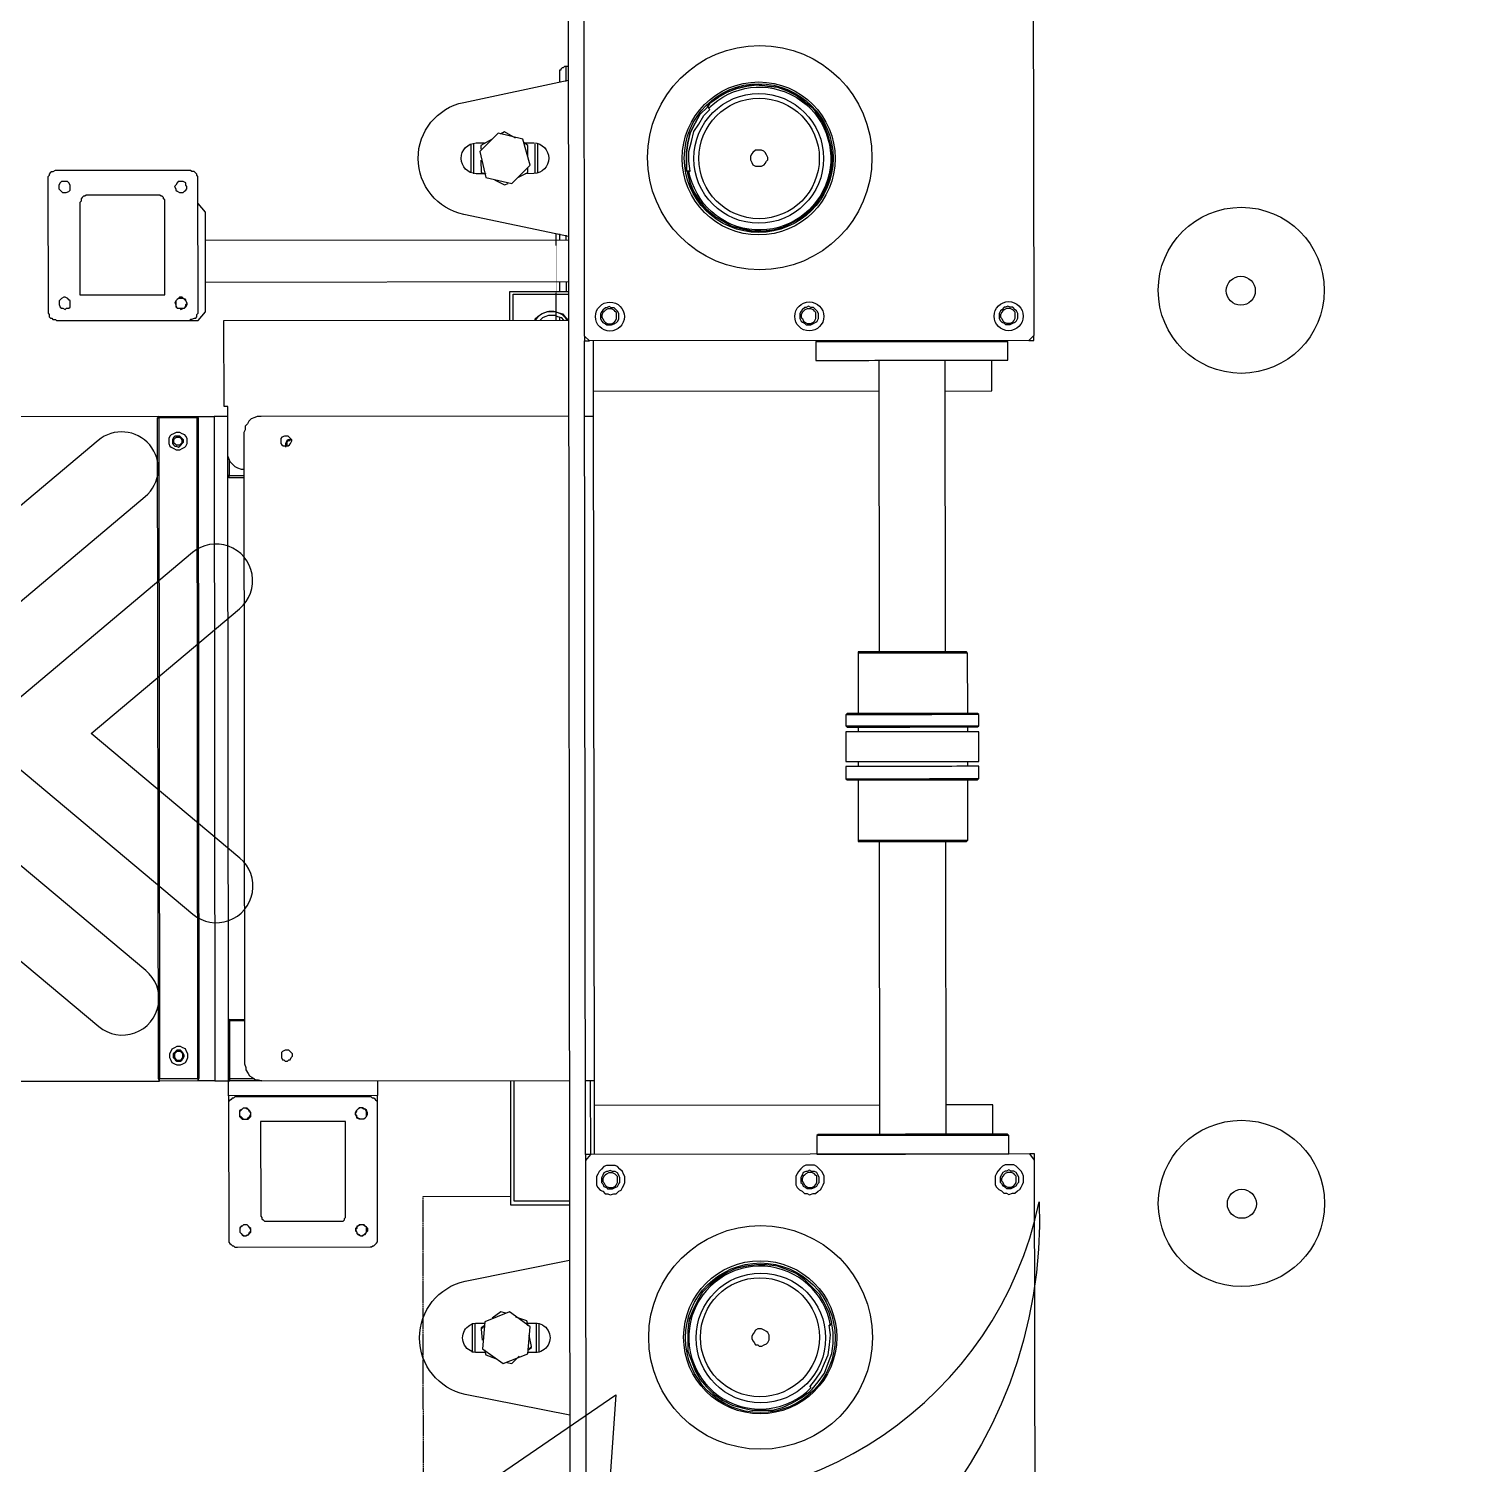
# Model space of a CAD drawing. Header units: feet. Extents: x -99009 to 3252343, y -11094690 to 9035152.
# Drawn here: x 2484468 to 2485333, y -1980635 to -1979770 of the extents above; entities that cross this region are included whole.
import ezdxf

# ---------------------------------------------------------------- set-up
doc = ezdxf.new("R2010")
doc.units = ezdxf.units.FT
doc.linetypes.add('PDF_IMPORT', pattern=[1, 0.8, -0.2])
doc.layers.add('1', color=1, linetype='Continuous')

# ---------------------------------------------------------------- blocks, each defined once
blk = doc.blocks.new('lEVELLING mACHINE')
at = {"color": 200, "linetype": 'PDF_IMPORT', "lineweight": 25, "ltscale": 1.219444, "transparency": 33554684}
blk.add_lwpolyline([(16941.21, 8164.64), (16941.21, 7013.96)], dxfattribs=at)
at = {"color": 200, "lineweight": 25, "transparency": 33554684}
for points in [[(16572.96, 7205.87), (16572.96, 6992.48), (16575.92, 6988.77), (16840.44, 6988.77), (16843.4, 6988.77), (16843.4, 6499.01), (16840.44, 6499.01), (16843.4, 6496.05), (16843.4, 6281.91), (16840.44, 6278.95), (16575.92, 6278.95), (16572.96, 6281.91), (16572.96, 6496.05), (16575.92, 6499.01), (16840.44, 6499.01)], [(16840.44, 6944.32), (16840.44, 6988.77), (16843.4, 6992.48), (16843.4, 7205.87), (16843.4, 7208.83), (16840.44, 7208.83)], [(16843.4, 6289.32), (16853.04, 6289.32), (16853.04, 7199.2), (16843.4, 7199.2)], [(16890.82, 7113.99), (16887.86, 7114.73), (16883.41, 7110.29)], [(16871.56, 7090.28), (16871.56, 7108.06)], [(16873.04, 7108.06), (16873.04, 7090.28)], [(16876.01, 7104.36), (16877.49, 7097.69)], [(16910.09, 7090.28), (16910.09, 7108.06)], [(16911.57, 7108.06), (16911.57, 7090.28)], [(16906.38, 7093.99), (16905.64, 7100.65)], [(16695.22, 7091.02), (16695.22, 7091.02)], [(16696.7, 7091.76), (16696.7, 7091.76)], [(16780.42, 7091.02), (16780.42, 7091.02)], [(16891.56, 7084.35), (16894.53, 7083.61), (16899.72, 7087.32)], [(16888.6, 6944.32), (16888.6, 7019.15), (16853.04, 7019.15)], [(16853.04, 7016.93), (16886.38, 7016.93), (16886.38, 6944.32)], [(16941.21, 7013.96), (16888.6, 7013.96)], [(16572.96, 6992.48), (16572.96, 6988.77), (16575.92, 6988.77)], [(16843.4, 6988.77), (16843.4, 6992.48)], [(16589.26, 6988.77), (16588.52, 6988.77), (16588.52, 6977.66), (16589.26, 6976.92), (16590, 6976.92), (16590.74, 6976.92), (16592.22, 6976.92), (16593.71, 6976.92), (16595.19, 6976.92), (16597.41, 6976.92), (16600.38, 6976.92), (16602.6, 6976.92), (16606.3, 6976.92), (16609.27, 6976.92), (16612.97, 6976.92), (16616.68, 6976.92), (16620.38, 6976.92), (16624.09, 6976.92), (16628.53, 6976.92), (16632.98, 6976.92), (16637.42, 6976.92), (16641.87, 6976.92), (16646.31, 6976.92), (16650.76, 6976.92), (16655.2, 6976.92), (16659.65, 6976.92), (16664.1, 6976.92), (16667.8, 6976.92), (16672.25, 6976.92), (16675.95, 6976.92), (16679.66, 6976.92), (16683.36, 6976.92), (16686.32, 6976.92), (16689.29, 6976.92), (16692.25, 6976.92), (16695.22, 6976.92), (16696.7, 6976.92), (16698.92, 6976.92), (16700.4, 6976.92), (16701.88, 6976.92), (16702.62, 6976.92), (16703.37, 6976.92), (16704.11, 6977.66), (16704.11, 6988.77), (16703.37, 6988.77)], [(16704.11, 6988.77), (16703.37, 6988.77), (16701.88, 6988.77), (16701.14, 6988.77), (16699.66, 6988.77), (16697.44, 6988.77), (16695.22, 6988.77), (16692.99, 6988.77), (16690.03, 6988.77), (16687.07, 6988.77), (16683.36, 6988.77), (16680.4, 6988.77), (16675.95, 6988.77), (16672.25, 6988.77), (16668.54, 6988.77), (16664.1, 6988.77), (16659.65, 6988.77), (16655.2, 6988.77), (16650.76, 6988.77), (16646.31, 6988.77), (16641.87, 6988.77), (16637.42, 6988.77), (16632.98, 6988.77), (16628.53, 6988.77), (16624.09, 6988.77), (16620.38, 6988.77), (16615.93, 6988.77), (16612.23, 6988.77), (16609.27, 6988.77), (16605.56, 6988.77), (16602.6, 6988.77), (16599.63, 6988.77), (16597.41, 6988.77), (16595.19, 6988.77), (16592.97, 6988.77), (16591.48, 6988.77), (16590, 6988.77), (16589.26, 6988.77), (16588.52, 6988.77)], [(16838.22, 6959.13), (16838.22, 6988.77)], [(16588.52, 6977.66), (16589.26, 6977.66), (16590, 6977.66), (16591.48, 6977.66), (16592.97, 6977.66), (16595.19, 6977.66), (16597.41, 6977.66), (16599.63, 6977.66), (16602.6, 6977.66), (16605.56, 6977.66), (16609.27, 6977.66), (16612.23, 6977.66), (16615.93, 6977.66), (16620.38, 6977.66), (16624.09, 6977.66), (16628.53, 6977.66), (16632.98, 6977.66), (16637.42, 6977.66), (16641.87, 6977.66), (16646.31, 6977.66), (16650.76, 6977.66), (16655.2, 6977.66), (16659.65, 6977.66), (16664.1, 6977.66), (16668.54, 6977.66), (16672.25, 6977.66), (16675.95, 6977.66), (16680.4, 6977.66), (16683.36, 6977.66), (16687.07, 6977.66), (16690.03, 6977.66), (16692.99, 6977.66), (16695.22, 6977.66), (16697.44, 6977.66), (16699.66, 6977.66), (16701.14, 6977.66), (16701.88, 6977.66), (16703.37, 6977.66), (16704.11, 6977.66)], [(16598.15, 6976.92), (16598.15, 6959.13), (16626.31, 6959.13)], [(16626.31, 6976.92), (16626.31, 6800.57)], [(16666.32, 6800.57), (16666.32, 6976.92)], [(16666.32, 6529.39), (16838.22, 6529.39), (16838.22, 6959.13), (16666.32, 6959.13)], [(16968.62, 6959.13), (16968.62, 6953.21), (17058.28, 6953.21), (17058.28, 6959.13)], [(16968.62, 6944.32), (16968.62, 6945.06), (16968.62, 6945.8), (16968.62, 6946.54), (16968.62, 6948.02), (16968.62, 6949.5), (16968.62, 6951.73), (16968.62, 6953.21)], [(17058.28, 6953.21), (17058.28, 6951.73), (17058.28, 6949.5), (17058.28, 6948.02), (17058.28, 6946.54), (17058.28, 6945.8), (17058.28, 6945.06), (17058.28, 6944.32), (17057.54, 6944.32), (17057.54, 6942.83), (17042.72, 6942.83)], [(16843.4, 6944.32), (16838.22, 6944.32)], [(16853.04, 6544.21), (17038.27, 6544.21), (17040.49, 6544.21), (17041.98, 6544.95), (17044.2, 6545.69), (17045.68, 6547.17), (17046.42, 6548.65), (17047.9, 6550.14), (17047.9, 6552.36), (17048.64, 6553.84), (17048.64, 6933.94), (17047.9, 6936.17), (17047.9, 6937.65), (17046.42, 6939.87), (17045.68, 6941.35), (17044.2, 6942.09), (17041.98, 6943.57), (17040.49, 6943.57), (17038.27, 6944.32), (16853.04, 6944.32)], [(17038.27, 6944.32), (17057.54, 6944.32), (17058.28, 6942.83), (17058.28, 6908.01), (17058.28, 6579.77), (17057.54, 6581.25), (17057.54, 6579.77), (17048.64, 6579.77)], [(17066.43, 6944.32), (17064.94, 6944.32), (17063.46, 6944.32), (17061.98, 6944.32), (17060.5, 6944.32), (17059.76, 6944.32), (17059.02, 6944.32), (17058.28, 6944.32), (17058.28, 6942.83), (17057.54, 6942.83), (17057.54, 6908.01), (17048.64, 6908.01)], [(17058.28, 6544.21), (17059.02, 6544.21), (17059.76, 6544.21), (17060.5, 6544.21), (17061.98, 6544.21), (17063.46, 6544.21), (17064.94, 6544.21), (17066.43, 6544.21), (17066.43, 6944.32), (17076.8, 6944.32), (17076.06, 6942.83)], [(17100.51, 6544.95), (17099.77, 6544.21), (17248.7, 6544.21)], [(17248.7, 6944.32), (17099.77, 6944.32), (17100.51, 6942.83), (17100.51, 6544.95), (17099.77, 6544.95), (17099.77, 6544.21), (17076.8, 6544.21), (17076.8, 6544.95), (17099.77, 6544.95), (17099.77, 6942.83), (17076.8, 6942.83), (17076.8, 6944.32), (17099.77, 6944.32), (17099.77, 6942.83), (17100.51, 6942.83)], [(17057.54, 6907.27), (17058.28, 6908.01), (17057.54, 6908.01), (17057.54, 6907.27), (17048.64, 6907.27)], [(16678.91, 6763.53), (16678.91, 6799.83), (16678.91, 6800.57), (16678.17, 6800.57), (16677.43, 6800.57), (16675.95, 6800.57), (16674.47, 6800.57), (16672.25, 6800.57), (16670.76, 6800.57), (16667.8, 6800.57), (16665.58, 6800.57), (16662.61, 6800.57), (16659.65, 6800.57), (16655.95, 6800.57), (16652.98, 6800.57), (16650.02, 6800.57), (16646.31, 6800.57), (16642.61, 6800.57), (16639.65, 6800.57), (16635.94, 6800.57), (16632.98, 6800.57), (16630.01, 6800.57), (16627.05, 6800.57), (16624.83, 6800.57), (16621.86, 6800.57), (16619.64, 6800.57), (16618.16, 6800.57), (16616.68, 6800.57), (16615.19, 6800.57), (16614.45, 6800.57), (16613.71, 6800.57), (16612.97, 6799.83), (16612.97, 6763.53)], [(16678.91, 6799.83), (16678.17, 6799.83), (16677.43, 6799.83), (16676.69, 6799.83), (16675.21, 6799.83), (16672.99, 6799.83), (16670.76, 6799.83), (16668.54, 6799.83), (16665.58, 6799.83), (16662.61, 6799.83), (16659.65, 6799.83), (16656.69, 6799.83), (16652.98, 6799.83), (16650.02, 6799.83), (16646.31, 6799.83), (16642.61, 6799.83), (16639.65, 6799.83), (16635.94, 6799.83), (16632.98, 6799.83), (16630.01, 6799.83), (16627.05, 6799.83), (16624.09, 6799.83), (16621.86, 6799.83), (16619.64, 6799.83), (16617.42, 6799.83), (16615.93, 6799.83), (16615.19, 6799.83), (16613.71, 6799.83), (16612.97, 6799.83)], [(16686.32, 6762.79), (16685.58, 6762.79), (16684.84, 6762.79), (16684.1, 6762.79), (16682.62, 6762.79), (16681.14, 6762.79), (16678.91, 6762.79), (16676.69, 6762.79), (16674.47, 6762.79), (16671.51, 6762.79), (16668.54, 6762.79), (16664.84, 6762.79), (16661.87, 6762.79), (16658.17, 6762.79), (16654.46, 6762.79), (16650.76, 6762.79), (16647.05, 6762.79), (16643.35, 6762.79), (16639.65, 6762.79), (16635.94, 6762.79), (16632.24, 6762.79), (16629.27, 6762.79), (16625.57, 6762.79), (16622.6, 6762.79), (16619.64, 6762.79), (16616.68, 6762.79), (16614.45, 6762.79), (16612.23, 6762.79), (16610.75, 6762.79), (16609.27, 6762.79), (16607.78, 6762.79), (16607.04, 6762.79), (16606.3, 6762.79)], [(16612.97, 6755.38), (16612.97, 6752.41)], [(16678.91, 6752.41), (16678.91, 6755.38)], [(16686.32, 6730.92), (16685.58, 6730.92), (16684.84, 6730.92), (16683.36, 6730.92), (16681.88, 6730.92), (16680.4, 6730.92), (16678.17, 6730.92), (16675.21, 6730.92), (16672.99, 6730.92), (16670.02, 6730.92), (16667.06, 6730.92), (16663.36, 6730.92), (16660.39, 6730.92), (16656.69, 6730.92), (16652.98, 6730.92), (16649.28, 6730.92), (16645.57, 6730.92), (16641.87, 6730.92), (16638.16, 6730.92), (16634.46, 6730.92), (16630.75, 6730.92), (16627.05, 6730.92), (16624.09, 6730.92), (16621.12, 6730.92), (16618.16, 6730.92), (16615.93, 6730.92), (16613.71, 6730.92), (16611.49, 6730.92), (16610.01, 6730.92), (16608.53, 6730.92), (16607.04, 6730.92), (16606.3, 6730.92)], [(16612.97, 6734.63), (16612.97, 6731.67)], [(16678.91, 6731.67), (16678.91, 6734.63)], [(16606.3, 6724.26), (16607.04, 6724.26), (16608.53, 6724.26), (16610.01, 6724.26), (16611.49, 6724.26), (16613.71, 6724.26), (16615.93, 6724.26), (16618.16, 6724.26), (16621.12, 6724.26), (16624.09, 6724.26), (16627.05, 6724.26), (16630.75, 6724.26), (16634.46, 6724.26), (16638.16, 6724.26), (16641.87, 6724.26), (16645.57, 6724.26), (16649.28, 6724.26), (16652.98, 6724.26), (16656.69, 6724.26), (16660.39, 6724.26), (16663.36, 6724.26), (16667.06, 6724.26), (16670.02, 6724.26), (16672.99, 6724.26), (16675.21, 6724.26), (16678.17, 6724.26), (16680.4, 6724.26), (16681.88, 6724.26), (16683.36, 6724.26), (16684.84, 6724.26), (16685.58, 6724.26), (16686.32, 6724.26)], [(16612.97, 6723.52), (16612.97, 6687.21), (16613.71, 6686.47), (16614.45, 6686.47), (16615.19, 6686.47), (16616.68, 6686.47), (16618.16, 6686.47), (16619.64, 6686.47), (16621.86, 6686.47), (16624.83, 6686.47), (16627.05, 6686.47), (16630.01, 6686.47), (16632.98, 6686.47), (16635.94, 6686.47), (16639.65, 6686.47), (16642.61, 6686.47), (16646.31, 6686.47), (16650.02, 6686.47), (16652.98, 6686.47), (16655.95, 6686.47), (16659.65, 6686.47), (16662.61, 6686.47), (16665.58, 6686.47), (16667.8, 6686.47), (16670.76, 6686.47), (16672.25, 6686.47), (16674.47, 6686.47), (16675.95, 6686.47), (16677.43, 6686.47), (16678.17, 6686.47), (16678.91, 6686.47), (16678.91, 6687.21), (16678.91, 6723.52)], [(16612.97, 6687.21), (16613.71, 6687.21), (16615.19, 6687.21), (16615.93, 6687.21), (16617.42, 6687.21), (16619.64, 6687.21), (16621.86, 6687.21), (16624.09, 6687.21), (16627.05, 6687.21), (16630.01, 6687.21), (16632.98, 6687.21), (16635.94, 6687.21), (16639.65, 6687.21), (16642.61, 6687.21), (16646.31, 6687.21), (16650.02, 6687.21), (16652.98, 6687.21), (16656.69, 6687.21), (16659.65, 6687.21), (16662.61, 6687.21), (16665.58, 6687.21), (16668.54, 6687.21), (16670.76, 6687.21), (16672.99, 6687.21), (16675.21, 6687.21), (16676.69, 6687.21), (16677.43, 6687.21), (16678.17, 6687.21), (16678.91, 6687.21)], [(16626.31, 6686.47), (16626.31, 6510.87)], [(16666.32, 6510.87), (16666.32, 6686.47)], [(17048.64, 6576.07), (17050.13, 6576.07), (17052.35, 6575.33), (17053.83, 6574.59), (17055.31, 6573.1), (17056.79, 6571.62), (17057.54, 6570.14), (17058.28, 6567.92), (17058.28, 6566.44), (17058.28, 6538.28), (17060.5, 6538.28), (17060.5, 6486.41), (16853.04, 6486.41)], [(17048.64, 6581.25), (17057.54, 6581.25)], [(17057.54, 6570.14), (17057.54, 6579.77), (17058.28, 6579.77), (17058.28, 6566.44)], [(17019.75, 6558.29), (17020.49, 6558.29), (17021.23, 6559.03), (17021.97, 6559.03), (17022.71, 6559.77), (17022.71, 6561.25), (17022.71, 6561.99)], [(17020.49, 6557.54), (17021.23, 6558.29), (17021.97, 6558.29), (17022.71, 6559.03), (17023.45, 6560.51), (17023.45, 6561.25), (17023.45, 6562.73)], [(16843.4, 6544.21), (16838.22, 6544.21)], [(17076.06, 6544.95), (17076.8, 6544.21), (17066.43, 6544.21)], [(16626.31, 6529.39), (16598.15, 6529.39), (16598.15, 6510.87)], [(16838.22, 6499.01), (16838.22, 6529.39)], [(16703.37, 6499.01), (16704.11, 6499.75), (16704.11, 6510.87), (16703.37, 6510.87), (16702.62, 6510.87), (16701.88, 6510.87), (16700.4, 6510.87), (16698.92, 6510.87), (16696.7, 6510.87), (16695.22, 6510.87), (16692.25, 6510.87), (16689.29, 6510.87), (16686.32, 6510.87), (16683.36, 6510.87), (16679.66, 6510.87), (16675.95, 6510.87), (16672.25, 6510.87), (16667.8, 6510.87), (16664.1, 6510.87), (16659.65, 6510.87), (16655.2, 6510.87), (16650.76, 6510.87), (16646.31, 6510.87), (16641.87, 6510.87), (16637.42, 6510.87), (16632.98, 6510.87), (16628.53, 6510.87), (16624.09, 6510.87), (16620.38, 6510.87), (16616.68, 6510.87), (16612.97, 6510.87), (16609.27, 6510.87), (16606.3, 6510.87), (16602.6, 6510.87), (16600.38, 6510.87), (16597.41, 6510.87), (16595.19, 6510.87), (16593.71, 6510.87), (16592.22, 6510.87), (16590.74, 6510.87), (16590, 6510.87), (16589.26, 6510.87), (16588.52, 6510.87), (16588.52, 6499.75), (16589.26, 6499.01)], [(16704.11, 6510.87), (16703.37, 6510.87), (16701.88, 6510.87), (16701.14, 6510.87), (16699.66, 6510.87), (16697.44, 6510.87), (16695.22, 6510.87), (16692.99, 6510.87), (16690.03, 6510.87), (16687.07, 6510.87), (16683.36, 6510.87), (16680.4, 6510.87), (16675.95, 6510.87), (16672.25, 6510.87), (16668.54, 6510.87), (16664.1, 6510.87), (16659.65, 6510.87), (16655.2, 6510.87), (16650.76, 6510.87), (16646.31, 6510.87), (16641.87, 6510.87), (16637.42, 6510.87), (16632.98, 6510.87), (16628.53, 6510.87), (16624.09, 6510.87), (16620.38, 6510.87), (16615.93, 6510.87), (16612.23, 6510.87), (16609.27, 6510.87), (16605.56, 6510.87), (16602.6, 6510.87), (16599.63, 6510.87), (16597.41, 6510.87), (16595.19, 6510.87), (16592.97, 6510.87), (16591.48, 6510.87), (16590, 6510.87), (16589.26, 6510.87), (16588.52, 6510.87)], [(16575.92, 6499.01), (16572.96, 6499.01), (16572.96, 6496.05)], [(16588.52, 6499.75), (16589.26, 6499.75), (16590, 6499.75), (16591.48, 6499.75), (16592.97, 6499.75), (16595.19, 6499.75), (16597.41, 6499.75), (16599.63, 6499.75), (16602.6, 6499.75), (16605.56, 6499.75), (16609.27, 6499.75), (16612.23, 6499.75), (16615.93, 6499.75), (16620.38, 6499.75), (16624.09, 6499.75), (16628.53, 6499.75), (16632.98, 6499.75), (16637.42, 6499.75), (16641.87, 6499.75), (16646.31, 6499.75), (16650.76, 6499.75), (16655.2, 6499.75), (16659.65, 6499.75), (16664.1, 6499.75), (16668.54, 6499.75), (16672.25, 6499.75), (16675.95, 6499.75), (16680.4, 6499.75), (16683.36, 6499.75), (16687.07, 6499.75), (16690.03, 6499.75), (16692.99, 6499.75), (16695.22, 6499.75), (16697.44, 6499.75), (16699.66, 6499.75), (16701.14, 6499.75), (16701.88, 6499.75), (16703.37, 6499.75), (16704.11, 6499.75)], [(16843.4, 6496.05), (16843.4, 6499.01)], [(16853.04, 6469.37), (16888.6, 6469.37), (16888.6, 6486.41)], [(16886.38, 6486.41), (16886.38, 6470.85), (16853.04, 6470.85)], [(16870.08, 6486.41), (16868.6, 6484.93), (16867.11, 6484.19), (16864.89, 6483.45), (16863.41, 6483.45), (16861.19, 6483.45), (16859.7, 6484.19), (16857.48, 6484.93), (16856, 6486.41)], [(16858.22, 6486.41), (16858.22, 6484.93)], [(17081.25, 6486.41), (17080.5, 6485.67), (17079.76, 6485.67), (17078.28, 6484.93), (17077.54, 6484.93), (17076.8, 6484.19), (17076.8, 6482.71), (17076.06, 6481.97), (17076.06, 6481.23), (17076.06, 6401.21), (17076.06, 6399.72), (17076.8, 6398.98), (17076.8, 6398.24), (17077.54, 6397.5), (17078.28, 6396.76), (17079.76, 6396.76), (17080.5, 6396.02), (17081.25, 6396.02), (17161.27, 6396.02), (17162.01, 6396.02), (17163.49, 6396.76), (17164.23, 6396.76), (17164.97, 6397.5), (17165.71, 6398.24), (17165.71, 6398.98), (17166.45, 6399.72), (17166.45, 6401.21), (17166.45, 6481.23), (17166.45, 6481.97), (17165.71, 6482.71), (17165.71, 6484.19), (17164.97, 6484.93), (17164.23, 6484.93), (17163.49, 6485.67), (17162.01, 6485.67), (17161.27, 6486.41), (17081.25, 6486.41), (17076.06, 6486.41), (17071.61, 6481.23), (17071.61, 6421.21), (17076.06, 6416.02)], [(16853.04, 6463.45), (17071.61, 6463.45)], [(16854.52, 6463.45), (16854.52, 6469.37)], [(16858.22, 6469.37), (16858.22, 6463.45)], [(16853.04, 6438.25), (17071.61, 6438.25)], [(16854.52, 6435.29), (16854.52, 6438.25)], [(16858.22, 6438.25), (16858.22, 6434.55)], [(16762.64, 6424.92), (16762.64, 6424.92)], [(16897.49, 6401.95), (16891.56, 6404.91), (16889.34, 6404.17)], [(16779.68, 6396.76), (16779.68, 6396.76)], [(16781.91, 6396.76), (16781.91, 6396.76)], [(16871.56, 6380.46), (16871.56, 6397.5)], [(16873.04, 6398.24), (16873.04, 6380.46)], [(16883.41, 6400.47), (16877.49, 6397.5), (16877.49, 6394.54)], [(16905.64, 6390.09), (16905.64, 6397.5), (16902.68, 6398.24)], [(16910.09, 6380.46), (16910.09, 6398.24)], [(16911.57, 6397.5), (16911.57, 6380.46)], [(16877.49, 6387.87), (16877.49, 6381.2), (16879.71, 6379.72)], [(16884.9, 6376.76), (16891.56, 6373.05), (16893.79, 6374.53)], [(16898.97, 6377.5), (16905.64, 6381.2), (16905.64, 6383.42)], [(16853.04, 6333.78), (16854.52, 6333.78), (16855.26, 6333.78), (16856, 6334.52), (16856.74, 6334.52), (16857.48, 6335.26), (16857.48, 6336), (16858.22, 6336), (16858.22, 6336.74), (16858.22, 6337.49), (16858.22, 6343.41)], [(16854.52, 6333.78), (16854.52, 6342.67)]]:
    blk.add_lwpolyline(points, dxfattribs=at)
for points in [[(16853.04, 7145.85), (16916.02, 7133.26, -0.805272), (16916.02, 7065.09), (16853.04, 7052.49)], [(16695.96, 7091.02), (16695.22, 7091.02), (16696.7, 7091.76), (16695.96, 7091.76, 4.10214), (16707.81, 7129.55), (16707.81, 7128.81), (16708.55, 7128.81), (16704.85, 7124.36), (16701.88, 7119.92), (16699.66, 7114.73), (16697.44, 7109.55), (16696.7, 7103.62), (16695.96, 7097.69), (16696.7, 7091.76)], [(16897.49, 7111.77), (16903.42, 7109.55), (16904.16, 7106.58), (16904.16, 7108.06), (16908.61, 7108.06, -1.003478), (16908.61, 7090.28), (16904.16, 7090.28)], [(16885.64, 7086.58), (16878.97, 7088.8), (16878.23, 7091.76), (16878.97, 7090.28), (16873.78, 7090.28, -1.003478), (16873.78, 7108.06), (16878.23, 7108.06)], [(16853.04, 6436.03), (16916.02, 6422.69, -0.814666), (16916.02, 6355.27), (16853.04, 6341.93)], [(16779.68, 6396.76), (16780.42, 6390.83), (16780.42, 6384.91), (16778.94, 6378.98), (16777.46, 6373.05), (16774.5, 6368.6), (16771.53, 6363.42), (16767.83, 6359.71), (16768.57, 6358.97, -4.10214), (16780.42, 6396.76)], [(16878.97, 6379.72), (16873.78, 6379.72, -0.967222), (16873.78, 6398.24), (16878.97, 6398.24)], [(16903.42, 6398.24), (16908.61, 6398.24, -0.967222), (16908.61, 6379.72), (16903.42, 6379.72)]]:
    blk.add_lwpolyline(points, format="xyb", dxfattribs=at)
for points in [[(16695.22, 7091.02), (16695.22, 7090.28), (16696.7, 7084.35), (16699.66, 7078.43), (16702.62, 7073.24), (16707.07, 7068.79), (16711.52, 7064.35), (16716.7, 7060.64), (16721.89, 7058.42), (16727.82, 7056.2), (16734.49, 7055.46), (16740.41, 7055.46), (16746.34, 7056.2), (16753.01, 7057.68), (16758.2, 7059.9), (16763.38, 7063.61), (16768.57, 7067.31), (16773.01, 7071.76), (16775.98, 7076.94), (16778.94, 7082.87), (16781.16, 7088.06), (16781.91, 7094.73), (16781.91, 7100.65), (16781.91, 7107.32), (16779.68, 7113.25), (16777.46, 7118.44), (16774.5, 7124.36), (16770.79, 7128.81), (16766.35, 7133.26), (16761.16, 7136.96), (16755.23, 7139.92), (16749.3, 7141.41), (16743.38, 7142.89), (16737.45, 7142.89), (16730.78, 7142.89), (16724.85, 7141.41), (16718.93, 7138.44), (16713.74, 7135.48), (16708.55, 7131.77), (16707.07, 7130.29), (16703.37, 7125.85), (16699.66, 7120.66), (16697.44, 7114.73), (16695.22, 7108.8), (16694.47, 7102.88), (16694.47, 7096.21)], [(16695.22, 7091.02), (16695.22, 7090.28), (16696.7, 7084.35), (16699.66, 7078.43), (16702.62, 7073.24), (16707.07, 7068.79), (16711.52, 7064.35), (16716.7, 7060.64), (16721.89, 7058.42), (16727.82, 7056.2), (16734.49, 7055.46), (16740.41, 7055.46), (16747.08, 7056.2), (16753.01, 7057.68), (16758.2, 7059.9), (16764.12, 7063.61), (16768.57, 7067.31), (16773.01, 7071.76), (16775.98, 7076.94), (16778.94, 7082.87), (16781.16, 7088.8), (16781.91, 7094.73), (16781.91, 7100.65), (16781.91, 7107.32), (16779.68, 7113.25), (16777.46, 7119.18), (16774.5, 7124.36), (16770.79, 7128.81), (16766.35, 7133.26), (16761.16, 7136.96), (16755.23, 7139.92), (16749.3, 7141.41), (16743.38, 7142.89), (16737.45, 7142.89), (16730.78, 7142.89), (16724.85, 7141.41), (16718.93, 7138.44), (16713.74, 7135.48), (16708.55, 7131.77), (16707.07, 7130.29), (16703.37, 7125.85), (16699.66, 7120.66), (16697.44, 7114.73), (16695.22, 7108.8), (16694.47, 7102.88), (16694.47, 7096.21)], [(16878.23, 7108.8), (16876.75, 7092.5), (16889.34, 7083.61), (16904.16, 7089.54), (16905.64, 7105.84), (16893.05, 7114.73)], [(16733, 7099.17), (16733, 7097.69), (16733.74, 7096.21), (16734.49, 7095.47), (16735.97, 7094.73), (16737.45, 7093.99), (16738.93, 7093.99), (16739.67, 7093.99), (16741.15, 7094.73), (16741.89, 7096.21), (16742.64, 7096.95), (16743.38, 7098.43), (16743.38, 7099.91), (16742.64, 7101.4), (16741.89, 7102.14), (16741.15, 7103.62), (16739.67, 7103.62), (16738.93, 7104.36), (16737.45, 7104.36), (16735.97, 7103.62), (16734.49, 7102.88), (16733.74, 7102.14), (16733, 7100.65)], [(16876.01, 7104.36), (16878.23, 7106.58), (16876.01, 7105.1)], [(16906.38, 7093.99), (16904.16, 7091.76), (16906.38, 7093.24)], [(17053.09, 7044.34), (16973.07, 7044.34), (16972.33, 7044.34), (16971.59, 7043.6), (16970.85, 7043.6), (16970.1, 7042.86), (16969.36, 7042.12), (16968.62, 7041.38), (16968.62, 7039.9), (16968.62, 7039.16), (16968.62, 6959.13), (16968.62, 6958.39), (16968.62, 6956.91), (16969.36, 6956.17), (16970.1, 6955.43), (16970.85, 6954.69), (16971.59, 6954.69), (16972.33, 6953.95), (16973.07, 6953.95), (17053.09, 6953.95), (17054.57, 6953.95), (17055.31, 6954.69), (17056.05, 6954.69), (17056.79, 6955.43), (17057.54, 6956.17), (17058.28, 6956.91), (17058.28, 6958.39), (17058.28, 6959.13), (17058.28, 7039.16), (17058.28, 7039.9), (17058.28, 7041.38), (17057.54, 7042.12), (17056.79, 7042.86), (17056.05, 7043.6), (17055.31, 7043.6), (17054.57, 7044.34)], [(16978.25, 7031.01), (16979.74, 7031.01), (16980.48, 7031.75), (16981.22, 7032.49), (16981.96, 7033.23), (16981.96, 7034.71), (16981.22, 7035.45), (16981.22, 7036.19), (16979.74, 7036.93), (16979, 7037.67), (16977.51, 7037.67), (16976.77, 7036.93), (16976.03, 7036.19), (16975.29, 7035.45), (16974.55, 7034.71), (16974.55, 7033.23), (16975.29, 7032.49), (16976.03, 7031.75), (16977.51, 7031.01)], [(16981.96, 7033.97), (16981.22, 7035.45), (16981.22, 7036.19), (16980.48, 7036.93), (16979, 7037.67), (16978.25, 7037.67), (16976.77, 7036.93), (16976.03, 7036.93), (16975.29, 7035.45), (16975.29, 7034.71), (16975.29, 7033.97), (16975.29, 7032.49), (16976.03, 7031.75), (16976.77, 7031.01), (16978.25, 7031.01), (16979, 7031.01), (16980.48, 7031.75), (16981.22, 7031.75), (16981.22, 7033.23)], [(17048.64, 7031.01), (17049.39, 7031.01), (17050.13, 7031.75), (17051.61, 7032.49), (17051.61, 7033.23), (17051.61, 7034.71), (17051.61, 7035.45), (17050.87, 7036.19), (17050.13, 7036.93), (17048.64, 7037.67), (17047.9, 7037.67), (17046.42, 7036.93), (17045.68, 7036.19), (17044.94, 7035.45), (17044.94, 7034.71), (17044.94, 7033.23), (17045.68, 7032.49), (17046.42, 7031.75), (17047.16, 7031.01)], [(17051.61, 7033.97), (17051.61, 7035.45), (17050.87, 7036.19), (17050.13, 7036.93), (17049.39, 7037.67), (17047.9, 7037.67), (17047.16, 7036.93), (17046.42, 7036.93), (17045.68, 7035.45), (17044.94, 7034.71), (17044.94, 7033.97), (17045.68, 7032.49), (17046.42, 7031.75), (17047.16, 7031.01), (17047.9, 7031.01), (17049.39, 7031.01), (17050.13, 7031.75), (17050.87, 7031.75), (17051.61, 7033.23)], [(16991.59, 7028.78), (16990.85, 7028.78), (16990.11, 7028.78), (16989.37, 7028.78), (16988.63, 7028.04), (16988.63, 7027.3), (16987.89, 7026.56), (16987.89, 7025.82), (16987.89, 7025.08), (16987.89, 6968.77), (17039.01, 6968.77), (17039.01, 7025.08), (17039.01, 7025.82), (17038.27, 7026.56), (17038.27, 7027.3), (17037.53, 7028.04), (17036.79, 7028.78), (17036.05, 7028.78), (17035.31, 7028.78), (17034.57, 7028.78)], [(16588.52, 7013.22), (16586.3, 7012.48), (16584.82, 7012.48), (16583.33, 7011), (16581.85, 7010.26), (16581.11, 7008.78), (16580.37, 7007.3), (16579.63, 7005.81), (16579.63, 7003.59), (16579.63, 7002.11), (16580.37, 7000.63), (16581.11, 6999.15), (16582.59, 6997.66), (16584.07, 6996.18), (16585.56, 6995.44), (16587.04, 6995.44), (16589.26, 6995.44), (16590.74, 6995.44), (16592.22, 6996.18), (16593.71, 6997.66), (16595.19, 6999.15), (16595.93, 7000.63), (16596.67, 7002.11), (16596.67, 7003.59), (16596.67, 7005.81), (16596.67, 7007.3), (16595.93, 7008.78), (16594.45, 7010.26), (16592.97, 7011), (16591.48, 7012.48), (16590, 7012.48)], [(16588.52, 7009.52), (16587.04, 7009.52), (16585.56, 7008.78), (16584.07, 7008.04), (16583.33, 7006.55), (16582.59, 7005.81), (16582.59, 7004.33), (16582.59, 7002.85), (16583.33, 7001.37), (16584.07, 6999.89), (16585.56, 6999.15), (16587.04, 6999.15), (16588.52, 6998.4), (16590, 6999.15), (16590.74, 6999.15), (16592.22, 6999.89), (16592.97, 7001.37), (16593.71, 7002.85), (16593.71, 7004.33), (16593.71, 7005.81), (16592.97, 7006.55), (16592.22, 7008.04), (16590.74, 7008.78), (16590, 7009.52)], [(16588.52, 6999.89), (16589.26, 6999.89), (16590.74, 7000.63), (16591.48, 7001.37), (16592.22, 7002.11), (16592.97, 7003.59), (16592.97, 7005.07), (16592.22, 7005.81), (16591.48, 7007.3), (16590.74, 7008.04), (16589.26, 7008.78), (16588.52, 7008.78), (16587.04, 7008.78), (16585.56, 7008.04), (16584.82, 7007.3), (16584.07, 7005.81), (16584.07, 7005.07), (16584.07, 7003.59), (16584.07, 7002.11), (16584.82, 7001.37), (16585.56, 7000.63), (16587.04, 6999.89)], [(16708.55, 7013.22), (16706.33, 7012.48), (16704.85, 7012.48), (16703.37, 7011), (16701.88, 7010.26), (16701.14, 7008.78), (16700.4, 7007.3), (16699.66, 7005.81), (16699.66, 7003.59), (16699.66, 7002.11), (16700.4, 7000.63), (16701.14, 6999.15), (16702.62, 6997.66), (16704.11, 6996.18), (16705.59, 6995.44), (16707.07, 6995.44), (16709.29, 6995.44), (16710.78, 6995.44), (16712.26, 6996.18), (16713.74, 6997.66), (16715.22, 6999.15), (16715.96, 7000.63), (16716.7, 7002.11), (16716.7, 7003.59), (16716.7, 7005.81), (16716.7, 7007.3), (16715.96, 7008.78), (16714.48, 7010.26), (16713, 7011), (16711.52, 7012.48), (16710.03, 7012.48)], [(16708.55, 7009.52), (16707.07, 7009.52), (16705.59, 7008.78), (16704.11, 7008.04), (16703.37, 7006.55), (16702.62, 7005.81), (16702.62, 7004.33), (16702.62, 7002.85), (16703.37, 7001.37), (16704.11, 6999.89), (16705.59, 6999.15), (16707.07, 6999.15), (16708.55, 6998.4), (16710.03, 6999.15), (16710.78, 6999.15), (16712.26, 6999.89), (16713, 7001.37), (16713.74, 7002.85), (16713.74, 7004.33), (16713.74, 7005.81), (16713, 7006.55), (16712.26, 7008.04), (16710.78, 7008.78), (16710.03, 7009.52)], [(16708.55, 6999.89), (16709.29, 6999.89), (16710.78, 7000.63), (16711.52, 7001.37), (16712.26, 7002.11), (16713, 7003.59), (16713, 7005.07), (16712.26, 7005.81), (16711.52, 7007.3), (16710.78, 7008.04), (16709.29, 7008.78), (16708.55, 7008.78), (16707.07, 7008.78), (16705.59, 7008.04), (16704.85, 7007.3), (16704.11, 7005.81), (16704.11, 7005.07), (16704.11, 7003.59), (16704.11, 7002.11), (16704.85, 7001.37), (16705.59, 7000.63), (16707.07, 6999.89)], [(16828.58, 7013.22), (16826.36, 7012.48), (16824.88, 7012.48), (16823.4, 7011), (16821.92, 7010.26), (16821.18, 7008.78), (16820.43, 7007.3), (16819.69, 7005.81), (16819.69, 7003.59), (16819.69, 7002.11), (16820.43, 7000.63), (16821.18, 6999.15), (16822.66, 6997.66), (16824.14, 6996.18), (16825.62, 6995.44), (16827.1, 6995.44), (16829.33, 6995.44), (16830.81, 6995.44), (16832.29, 6996.18), (16833.77, 6997.66), (16835.25, 6999.15), (16835.99, 7000.63), (16836.74, 7002.11), (16836.74, 7003.59), (16836.74, 7005.81), (16836.74, 7007.3), (16835.99, 7008.78), (16834.51, 7010.26), (16833.03, 7011), (16831.55, 7012.48), (16830.07, 7012.48)], [(16828.58, 7009.52), (16827.1, 7009.52), (16825.62, 7008.78), (16824.14, 7008.04), (16823.4, 7006.55), (16822.66, 7005.81), (16822.66, 7004.33), (16822.66, 7002.85), (16823.4, 7001.37), (16824.14, 6999.89), (16825.62, 6999.15), (16827.1, 6999.15), (16828.58, 6998.4), (16830.07, 6999.15), (16830.81, 6999.15), (16832.29, 6999.89), (16833.03, 7001.37), (16833.77, 7002.85), (16833.77, 7004.33), (16833.77, 7005.81), (16833.03, 7006.55), (16832.29, 7008.04), (16830.81, 7008.78), (16830.07, 7009.52)], [(16828.58, 6999.89), (16829.33, 6999.89), (16830.81, 7000.63), (16831.55, 7001.37), (16832.29, 7002.11), (16833.03, 7003.59), (16833.03, 7005.07), (16832.29, 7005.81), (16831.55, 7007.3), (16830.81, 7008.04), (16829.33, 7008.78), (16828.58, 7008.78), (16827.1, 7008.78), (16825.62, 7008.04), (16824.88, 7007.3), (16824.14, 7005.81), (16824.14, 7005.07), (16824.14, 7003.59), (16824.14, 7002.11), (16824.88, 7001.37), (16825.62, 7000.63), (16827.1, 6999.89)], [(16978.25, 6960.62), (16979.74, 6960.62), (16980.48, 6961.36), (16981.22, 6962.1), (16981.96, 6963.58), (16981.96, 6964.32), (16981.22, 6965.8), (16981.22, 6966.54), (16979.74, 6967.28), (16979, 6967.28), (16977.51, 6967.28), (16976.77, 6967.28), (16976.03, 6966.54), (16975.29, 6965.8), (16974.55, 6964.32), (16974.55, 6963.58), (16975.29, 6962.1), (16976.03, 6961.36), (16977.51, 6960.62)], [(16981.96, 6964.32), (16981.22, 6965.06), (16981.22, 6965.8), (16980.48, 6966.54), (16979, 6967.28), (16978.25, 6967.28), (16976.77, 6967.28), (16976.03, 6966.54), (16975.29, 6965.8), (16975.29, 6964.32), (16975.29, 6963.58), (16975.29, 6962.84), (16976.03, 6961.36), (16976.77, 6961.36), (16978.25, 6960.62), (16979, 6960.62), (16980.48, 6961.36), (16981.22, 6962.1), (16981.22, 6962.84)], [(17048.64, 6960.62), (17049.39, 6960.62), (17050.13, 6961.36), (17051.61, 6962.1), (17051.61, 6963.58), (17051.61, 6964.32), (17051.61, 6965.8), (17050.87, 6966.54), (17050.13, 6967.28), (17048.64, 6967.28), (17047.9, 6967.28), (17046.42, 6967.28), (17045.68, 6966.54), (17044.94, 6965.8), (17044.94, 6964.32), (17044.94, 6963.58), (17045.68, 6962.1), (17046.42, 6961.36), (17047.16, 6960.62)], [(17051.61, 6964.32), (17051.61, 6965.06), (17050.87, 6965.8), (17050.13, 6966.54), (17049.39, 6967.28), (17047.9, 6967.28), (17047.16, 6967.28), (17046.42, 6966.54), (17045.68, 6965.8), (17044.94, 6964.32), (17044.94, 6963.58), (17045.68, 6962.84), (17046.42, 6961.36), (17047.16, 6961.36), (17047.9, 6960.62), (17049.39, 6960.62), (17050.13, 6961.36), (17050.87, 6962.1), (17051.61, 6962.84)], [(17076.8, 6544.95), (17076.06, 6544.95), (17076.06, 6942.83), (17076.8, 6942.83)], [(17023.45, 6925.79), (17024.19, 6925.79), (17025.68, 6926.53), (17026.42, 6927.27), (17026.42, 6928.01), (17026.42, 6929.5), (17026.42, 6930.24), (17025.68, 6931.72), (17024.93, 6931.72), (17024.19, 6932.46), (17022.71, 6932.46), (17021.97, 6931.72), (17021.23, 6931.72), (17020.49, 6930.24), (17019.75, 6929.5), (17019.75, 6928.01), (17020.49, 6927.27), (17021.23, 6926.53), (17021.97, 6925.79)], [(17093.84, 6929.5), (17093.84, 6930.24), (17093.1, 6931.72), (17092.36, 6933.2), (17090.88, 6933.94), (17089.4, 6934.68), (17088.66, 6934.68), (17087.17, 6934.68), (17085.69, 6933.94), (17084.21, 6933.2), (17083.47, 6931.72), (17082.73, 6930.24), (17082.73, 6929.5), (17082.73, 6928.01), (17083.47, 6926.53), (17084.21, 6925.05), (17085.69, 6924.31), (17087.17, 6923.57), (17088.66, 6923.57), (17089.4, 6923.57), (17090.88, 6924.31), (17092.36, 6925.05), (17093.1, 6926.53), (17093.84, 6928.01)], [(17091.62, 6929.5), (17091.62, 6930.24), (17090.88, 6930.98), (17090.14, 6931.72), (17089.4, 6932.46), (17087.91, 6932.46), (17087.17, 6932.46), (17086.43, 6931.72), (17085.69, 6930.98), (17084.95, 6929.5), (17084.95, 6928.76), (17085.69, 6927.27), (17086.43, 6926.53), (17087.17, 6925.79), (17087.91, 6925.79), (17089.4, 6925.79), (17090.14, 6926.53), (17090.88, 6927.27), (17091.62, 6928.01)], [(17088.66, 6926.53), (17089.4, 6926.53), (17090.14, 6927.27), (17090.88, 6928.01), (17090.88, 6929.5), (17090.88, 6930.24), (17090.14, 6930.98), (17089.4, 6931.72), (17088.66, 6931.72), (17087.17, 6931.72), (17086.43, 6930.98), (17085.69, 6930.24), (17085.69, 6929.5), (17085.69, 6928.01), (17086.43, 6927.27), (17087.17, 6926.53)], [(16685.58, 6763.53), (16684.84, 6763.53), (16684.1, 6763.53), (16682.62, 6763.53), (16681.14, 6763.53), (16679.66, 6763.53), (16677.43, 6763.53), (16675.21, 6763.53), (16672.25, 6763.53), (16669.28, 6763.53), (16666.32, 6763.53), (16662.61, 6763.53), (16658.91, 6763.53), (16655.2, 6763.53), (16652.24, 6763.53), (16647.8, 6763.53), (16644.09, 6763.53), (16640.39, 6763.53), (16636.68, 6763.53), (16632.98, 6763.53), (16630.01, 6763.53), (16626.31, 6763.53), (16623.34, 6763.53), (16620.38, 6763.53), (16617.42, 6763.53), (16615.19, 6763.53), (16612.97, 6763.53), (16611.49, 6763.53), (16609.27, 6763.53), (16608.53, 6763.53), (16607.78, 6763.53), (16607.04, 6763.53), (16606.3, 6762.79), (16606.3, 6755.38), (16607.04, 6755.38), (16607.78, 6755.38), (16609.27, 6755.38), (16610.75, 6755.38), (16612.23, 6755.38), (16614.45, 6755.38), (16616.68, 6755.38), (16619.64, 6755.38), (16622.6, 6755.38), (16625.57, 6755.38), (16629.27, 6755.38), (16632.24, 6755.38), (16635.94, 6755.38), (16639.65, 6755.38), (16643.35, 6755.38), (16647.05, 6755.38), (16650.76, 6755.38), (16654.46, 6755.38), (16658.17, 6755.38), (16661.87, 6755.38), (16664.84, 6755.38), (16668.54, 6755.38), (16671.51, 6755.38), (16674.47, 6755.38), (16676.69, 6755.38), (16678.91, 6755.38), (16681.14, 6755.38), (16682.62, 6755.38), (16684.1, 6755.38), (16684.84, 6755.38), (16685.58, 6755.38), (16686.32, 6755.38), (16686.32, 6762.79)], [(16686.32, 6734.63), (16686.32, 6752.41), (16685.58, 6752.41), (16684.84, 6752.41), (16684.1, 6752.41), (16682.62, 6752.41), (16681.14, 6752.41), (16678.91, 6752.41), (16676.69, 6752.41), (16674.47, 6752.41), (16671.51, 6752.41), (16668.54, 6752.41), (16664.84, 6752.41), (16661.87, 6752.41), (16658.17, 6752.41), (16654.46, 6752.41), (16650.76, 6752.41), (16647.05, 6752.41), (16643.35, 6752.41), (16639.65, 6752.41), (16635.94, 6752.41), (16632.24, 6752.41), (16629.27, 6752.41), (16625.57, 6752.41), (16622.6, 6752.41), (16619.64, 6752.41), (16616.68, 6752.41), (16614.45, 6752.41), (16612.23, 6752.41), (16610.75, 6752.41), (16609.27, 6752.41), (16607.78, 6752.41), (16607.04, 6752.41), (16606.3, 6752.41), (16606.3, 6734.63), (16607.04, 6734.63), (16607.78, 6734.63), (16609.27, 6734.63), (16610.75, 6734.63), (16612.23, 6734.63), (16614.45, 6734.63), (16616.68, 6734.63), (16619.64, 6734.63), (16622.6, 6734.63), (16625.57, 6734.63), (16629.27, 6734.63), (16632.24, 6734.63), (16635.94, 6734.63), (16639.65, 6734.63), (16643.35, 6734.63), (16647.05, 6734.63), (16650.76, 6734.63), (16654.46, 6734.63), (16658.17, 6734.63), (16661.87, 6734.63), (16664.84, 6734.63), (16668.54, 6734.63), (16671.51, 6734.63), (16674.47, 6734.63), (16676.69, 6734.63), (16678.91, 6734.63), (16681.14, 6734.63), (16682.62, 6734.63), (16684.1, 6734.63), (16684.84, 6734.63), (16685.58, 6734.63)], [(16607.04, 6723.52), (16607.78, 6723.52), (16608.53, 6723.52), (16609.27, 6723.52), (16611.49, 6723.52), (16612.97, 6723.52), (16615.19, 6723.52), (16617.42, 6723.52), (16620.38, 6723.52), (16623.34, 6723.52), (16626.31, 6723.52), (16630.01, 6723.52), (16632.98, 6723.52), (16636.68, 6723.52), (16640.39, 6723.52), (16644.09, 6723.52), (16647.8, 6723.52), (16652.24, 6723.52), (16655.2, 6723.52), (16658.91, 6723.52), (16662.61, 6723.52), (16666.32, 6723.52), (16669.28, 6723.52), (16672.25, 6723.52), (16675.21, 6723.52), (16677.43, 6723.52), (16679.66, 6723.52), (16681.14, 6723.52), (16682.62, 6723.52), (16684.1, 6723.52), (16684.84, 6723.52), (16685.58, 6723.52), (16686.32, 6724.26), (16686.32, 6730.92), (16685.58, 6731.67), (16684.84, 6731.67), (16684.1, 6731.67), (16682.62, 6731.67), (16681.14, 6731.67), (16679.66, 6731.67), (16677.43, 6731.67), (16675.21, 6731.67), (16672.25, 6731.67), (16669.28, 6731.67), (16666.32, 6731.67), (16662.61, 6731.67), (16658.91, 6731.67), (16655.2, 6731.67), (16652.24, 6731.67), (16647.8, 6731.67), (16644.09, 6731.67), (16640.39, 6731.67), (16636.68, 6731.67), (16632.98, 6731.67), (16630.01, 6731.67), (16626.31, 6731.67), (16623.34, 6731.67), (16620.38, 6731.67), (16617.42, 6731.67), (16615.19, 6731.67), (16612.97, 6731.67), (16611.49, 6731.67), (16609.27, 6731.67), (16608.53, 6731.67), (16607.78, 6731.67), (16607.04, 6731.67), (16606.3, 6730.92), (16606.3, 6724.26)], [(17023.45, 6556.06), (17024.19, 6556.06), (17025.68, 6556.8), (17026.42, 6557.54), (17026.42, 6558.29), (17026.42, 6559.03), (17026.42, 6560.51), (17025.68, 6561.25), (17024.93, 6561.99), (17024.19, 6561.99), (17022.71, 6561.99), (17021.97, 6561.99), (17021.23, 6561.25), (17020.49, 6560.51), (17019.75, 6559.03), (17019.75, 6558.29), (17020.49, 6557.54), (17021.23, 6556.8), (17021.97, 6556.06)], [(17093.84, 6559.03), (17093.84, 6560.51), (17093.1, 6561.99), (17092.36, 6562.73), (17090.88, 6563.47), (17089.4, 6564.21), (17088.66, 6564.21), (17087.17, 6564.21), (17085.69, 6563.47), (17084.21, 6562.73), (17083.47, 6561.99), (17082.73, 6560.51), (17082.73, 6559.03), (17082.73, 6557.54), (17083.47, 6556.06), (17084.21, 6555.32), (17085.69, 6554.58), (17087.17, 6553.84), (17088.66, 6553.84), (17089.4, 6553.84), (17090.88, 6554.58), (17092.36, 6555.32), (17093.1, 6556.06), (17093.84, 6557.54)], [(17091.62, 6559.03), (17091.62, 6560.51), (17090.88, 6561.25), (17090.14, 6561.99), (17089.4, 6561.99), (17087.91, 6562.73), (17087.17, 6561.99), (17086.43, 6561.25), (17085.69, 6560.51), (17084.95, 6559.77), (17084.95, 6558.29), (17085.69, 6557.54), (17086.43, 6556.8), (17087.17, 6556.06), (17087.91, 6556.06), (17089.4, 6556.06), (17090.14, 6556.06), (17090.88, 6556.8), (17091.62, 6558.29)], [(17088.66, 6556.8), (17089.4, 6556.8), (17090.14, 6557.54), (17090.88, 6558.29), (17090.88, 6559.03), (17090.88, 6559.77), (17090.14, 6560.51), (17089.4, 6561.25), (17088.66, 6561.25), (17087.17, 6561.25), (17086.43, 6560.51), (17085.69, 6559.77), (17085.69, 6559.03), (17085.69, 6558.29), (17086.43, 6557.54), (17087.17, 6556.8)], [(16588.52, 6489.38), (16587.04, 6489.38), (16585.56, 6488.64), (16584.07, 6487.9), (16583.33, 6487.16), (16582.59, 6485.67), (16582.59, 6484.19), (16582.59, 6482.71), (16583.33, 6481.23), (16584.07, 6480.49), (16585.56, 6479), (16587.04, 6479), (16588.52, 6478.26), (16590, 6479), (16590.74, 6479), (16592.22, 6480.49), (16592.97, 6481.23), (16593.71, 6482.71), (16593.71, 6484.19), (16593.71, 6485.67), (16592.97, 6487.16), (16592.22, 6487.9), (16590.74, 6488.64), (16590, 6489.38)], [(16588.52, 6479.75), (16589.26, 6479.75), (16590.74, 6480.49), (16591.48, 6481.23), (16592.22, 6481.97), (16592.97, 6483.45), (16592.97, 6484.93), (16592.22, 6485.67), (16591.48, 6487.16), (16590.74, 6487.9), (16589.26, 6488.64), (16588.52, 6488.64), (16587.04, 6488.64), (16585.56, 6487.9), (16584.82, 6487.16), (16584.07, 6485.67), (16584.07, 6484.93), (16584.07, 6483.45), (16584.07, 6481.97), (16584.82, 6481.23), (16585.56, 6480.49), (16587.04, 6479.75)], [(16708.55, 6489.38), (16707.07, 6489.38), (16705.59, 6488.64), (16704.11, 6487.9), (16703.37, 6487.16), (16702.62, 6485.67), (16702.62, 6484.19), (16702.62, 6482.71), (16703.37, 6481.23), (16704.11, 6480.49), (16705.59, 6479), (16707.07, 6479), (16708.55, 6478.26), (16710.03, 6479), (16710.78, 6479), (16712.26, 6480.49), (16713, 6481.23), (16713.74, 6482.71), (16713.74, 6484.19), (16713.74, 6485.67), (16713, 6487.16), (16712.26, 6487.9), (16710.78, 6488.64), (16710.03, 6489.38)], [(16708.55, 6479.75), (16709.29, 6479.75), (16710.78, 6480.49), (16711.52, 6481.23), (16712.26, 6481.97), (16713, 6483.45), (16713, 6484.93), (16712.26, 6485.67), (16711.52, 6487.16), (16710.78, 6487.9), (16709.29, 6488.64), (16708.55, 6488.64), (16707.07, 6488.64), (16705.59, 6487.9), (16704.85, 6487.16), (16704.11, 6485.67), (16704.11, 6484.93), (16704.11, 6483.45), (16704.11, 6481.97), (16704.85, 6481.23), (16705.59, 6480.49), (16707.07, 6479.75)], [(16828.58, 6489.38), (16827.1, 6489.38), (16825.62, 6488.64), (16824.14, 6487.9), (16823.4, 6487.16), (16822.66, 6485.67), (16822.66, 6484.19), (16822.66, 6482.71), (16823.4, 6481.23), (16824.14, 6480.49), (16825.62, 6479), (16827.1, 6479), (16828.58, 6478.26), (16830.07, 6479), (16830.81, 6479), (16832.29, 6480.49), (16833.03, 6481.23), (16833.77, 6482.71), (16833.77, 6484.19), (16833.77, 6485.67), (16833.03, 6487.16), (16832.29, 6487.9), (16830.81, 6488.64), (16830.07, 6489.38)], [(16828.58, 6479.75), (16829.33, 6479.75), (16830.81, 6480.49), (16831.55, 6481.23), (16832.29, 6481.97), (16833.03, 6483.45), (16833.03, 6484.93), (16832.29, 6485.67), (16831.55, 6487.16), (16830.81, 6487.9), (16829.33, 6488.64), (16828.58, 6488.64), (16827.1, 6488.64), (16825.62, 6487.9), (16824.88, 6487.16), (16824.14, 6485.67), (16824.14, 6484.93), (16824.14, 6483.45), (16824.14, 6481.97), (16824.88, 6481.23), (16825.62, 6480.49), (16827.1, 6479.75)], [(17086.43, 6479.75), (17084.95, 6479), (17084.21, 6479), (17083.47, 6478.26), (17082.73, 6476.78), (17082.73, 6476.04), (17083.47, 6474.56), (17083.47, 6473.82), (17084.95, 6473.08), (17085.69, 6472.34), (17087.17, 6472.34), (17087.91, 6473.08), (17088.66, 6473.82), (17089.4, 6474.56), (17090.14, 6476.04), (17089.4, 6476.78), (17089.4, 6478.26), (17088.66, 6479), (17087.17, 6479)], [(17086.43, 6479), (17084.95, 6479), (17084.21, 6479), (17083.47, 6477.52), (17083.47, 6476.78), (17082.73, 6476.04), (17083.47, 6474.56), (17084.21, 6473.82), (17084.95, 6473.08), (17085.69, 6473.08), (17087.17, 6473.08), (17087.91, 6473.08), (17088.66, 6473.82), (17089.4, 6474.56), (17089.4, 6476.04), (17089.4, 6476.78), (17089.4, 6477.52), (17088.66, 6479), (17087.17, 6479)], [(17156.08, 6479.75), (17155.34, 6479), (17153.86, 6479), (17153.12, 6478.26), (17153.12, 6476.78), (17153.12, 6476.04), (17153.12, 6474.56), (17153.86, 6473.82), (17154.6, 6473.08), (17156.08, 6472.34), (17156.82, 6472.34), (17158.3, 6473.08), (17159.04, 6473.82), (17159.79, 6474.56), (17159.79, 6476.04), (17159.79, 6476.78), (17159.04, 6478.26), (17158.3, 6479), (17157.56, 6479)], [(17147.19, 6415.28), (17147.19, 6470.85), (17096.06, 6470.85), (17096.06, 6415.28), (17096.06, 6414.54), (17096.06, 6413.8), (17096.81, 6413.06), (17096.81, 6412.32), (17097.55, 6411.58), (17098.29, 6411.58), (17099.03, 6410.84), (17099.77, 6410.84), (17142.74, 6410.84), (17143.48, 6410.84), (17144.23, 6411.58), (17144.97, 6411.58), (17145.71, 6412.32), (17146.45, 6413.06), (17146.45, 6413.8), (17146.45, 6414.54)], [(16781.91, 6396.76), (16781.91, 6391.57), (16781.91, 6385.65), (16781.16, 6379.72), (16779.68, 6373.79), (16776.72, 6367.86), (16773.76, 6362.68), (16769.31, 6358.23), (16767.83, 6356.01), (16762.64, 6352.3), (16757.45, 6349.34), (16751.53, 6347.12), (16745.6, 6345.64), (16739.67, 6344.89), (16733, 6345.64), (16727.08, 6346.38), (16721.15, 6348.6), (16715.22, 6351.56), (16710.78, 6355.27), (16705.59, 6358.97), (16701.88, 6364.16), (16698.92, 6369.35), (16696.7, 6375.27), (16695.22, 6381.2), (16694.47, 6387.13), (16694.47, 6393.8), (16695.22, 6399.72), (16697.44, 6405.65), (16700.4, 6411.58), (16704.11, 6416.02), (16707.81, 6421.21), (16713, 6424.92), (16718.18, 6427.88), (16724.11, 6430.84), (16730.04, 6432.33), (16735.97, 6433.07), (16741.89, 6433.07), (16748.56, 6431.58), (16754.49, 6430.1), (16759.68, 6427.14), (16764.86, 6424.18), (16770.05, 6419.73), (16773.76, 6415.28), (16777.46, 6410.1), (16779.68, 6404.17), (16781.16, 6398.24), (16781.16, 6396.76), (16781.16, 6398.24), (16779.68, 6404.17), (16777.46, 6409.36), (16773.76, 6415.28), (16770.05, 6419.73), (16764.86, 6424.18), (16759.68, 6427.14), (16754.49, 6430.1), (16748.56, 6431.58), (16742.64, 6433.07), (16735.97, 6433.07), (16730.04, 6432.33), (16724.11, 6430.84), (16718.18, 6427.88), (16713, 6424.92), (16707.81, 6421.21), (16704.11, 6416.77), (16700.4, 6411.58), (16697.44, 6405.65), (16695.96, 6399.72), (16694.47, 6393.8), (16694.47, 6387.13), (16695.22, 6381.2), (16696.7, 6375.27), (16698.92, 6369.35), (16701.88, 6364.16), (16705.59, 6358.97), (16710.78, 6355.27), (16715.22, 6351.56), (16721.15, 6348.6), (16727.08, 6346.38), (16733, 6345.64), (16739.67, 6344.89), (16745.6, 6345.64), (16751.53, 6347.12), (16757.45, 6349.34), (16762.64, 6352.3), (16767.83, 6356.01), (16769.31, 6358.23), (16773.76, 6362.68), (16776.72, 6367.86), (16779.68, 6373.79), (16781.16, 6379.72), (16781.91, 6385.65), (16781.91, 6391.57)], [(16876.01, 6393.06), (16880.45, 6377.5), (16895.27, 6373.79), (16906.38, 6384.91), (16902.68, 6400.47), (16887.12, 6404.17)], [(17086.43, 6409.36), (17084.95, 6409.36), (17084.21, 6408.62), (17083.47, 6407.87), (17082.73, 6407.13), (17082.73, 6405.65), (17083.47, 6404.91), (17083.47, 6403.43), (17084.95, 6402.69), (17085.69, 6402.69), (17087.17, 6402.69), (17087.91, 6402.69), (17088.66, 6403.43), (17089.4, 6404.91), (17090.14, 6405.65), (17089.4, 6407.13), (17089.4, 6407.87), (17088.66, 6408.62), (17087.17, 6409.36)], [(17156.08, 6409.36), (17155.34, 6409.36), (17153.86, 6408.62), (17153.12, 6407.87), (17153.12, 6407.13), (17153.12, 6405.65), (17153.12, 6404.91), (17153.86, 6403.43), (17154.6, 6402.69), (17156.08, 6402.69), (17156.82, 6402.69), (17158.3, 6402.69), (17159.04, 6403.43), (17159.79, 6404.91), (17159.79, 6405.65), (17159.79, 6407.13), (17159.04, 6407.87), (17158.3, 6408.62), (17157.56, 6409.36)], [(16743.38, 6389.35), (16743.38, 6390.09), (16742.64, 6391.57), (16741.89, 6393.06), (16740.41, 6393.8), (16739.67, 6393.8), (16738.19, 6393.8), (16736.71, 6393.8), (16735.23, 6393.06), (16734.49, 6392.31), (16733.74, 6390.83), (16733, 6390.09), (16733, 6388.61), (16733.74, 6387.13), (16734.49, 6385.65), (16735.23, 6384.91), (16736.71, 6384.16), (16738.19, 6384.16), (16739.67, 6384.16), (16740.41, 6384.16), (16741.89, 6385.65), (16742.64, 6386.39), (16743.38, 6387.87)], [(16781.91, 6396.76), (16779.68, 6396.76), (16780.42, 6396.76)]]:
    blk.add_lwpolyline(points, close=True, dxfattribs=at)
blk.add_lwpolyline([(16873.04, 6486.41), (16873.04, 6485.67), (16871.56, 6484.19), (16869.34, 6482.71), (16867.85, 6481.97), (16865.63, 6481.23), (16863.41, 6481.23), (16861.19, 6481.23), (16858.96, 6481.97), (16856.74, 6482.71), (16855.26, 6484.19), (16853.78, 6485.67), (16853.78, 6486.41, 0.54094)], format="xyb", close=True, dxfattribs=at)
at = {"color": 200, "linetype": 'PDF_IMPORT', "lineweight": 25, "ltscale": 0.011111, "transparency": 33554684}
blk.add_lwpolyline([(16860.45, 6486.41), (16860.45, 6434.55)], dxfattribs=at)
at = {"color": 200, "lineweight": 25, "transparency": 33554684}
for centre, radius in [((16738.1, 7099.1), 67.35), ((16738.33, 7099.02), 46.09), ((16738.22, 7099.33), 45.04), ((16737.94, 7099.44), 39.02), ((16738.49, 7099.02), 35.86), ((16448.47, 7018.74), 50.05), ((16448.22, 7018.99), 8.73), ((16447.95, 6468.97), 49.99), ((16588.03, 6484.36), 8.74), ((16708.07, 6484.36), 8.74), ((16828.1, 6484.36), 8.74), ((16448.22, 6469.21), 8.73), ((16737.78, 6388.75), 67.56), ((16738.43, 6389.24), 46.05), ((16738.42, 6389.02), 44.79), ((16738.39, 6389.22), 39.07), ((16738.21, 6389.21), 36.29)]:
    blk.add_circle(centre, radius, dxfattribs=at)
blk = doc.blocks.new('A$Cac12730c')
blk.add_blockref('lEVELLING mACHINE', (-11218.13, -5688.95))
blk = doc.blocks.new('ARROW-0001')
at = {"transparency": 33554684}
for points in [[(1761778.5, -10243.67), (1761948.48, -10386.3), (1761778.5, -10528.93, 1), (1761806.85, -10562.72), (1762017.1, -10386.3), (1761806.85, -10209.89, 1)], [(1761721.8, -10311.24), (1761811.25, -10386.3), (1761721.8, -10461.36, 1), (1761750.15, -10495.15), (1761879.87, -10386.3), (1761750.15, -10277.46, 1)]]:
    blk.add_lwpolyline(points, format="xyb", close=True, dxfattribs=at)

msp = doc.modelspace()

# ---------------------------------------------------------------- linework, layer by layer
at = {"transparency": 33554684}
msp.add_lwpolyline([(2484804.96321, -1980827.27036), (2484674.09447, -1980693.60831), (2484821.12524, -1980592.95305), (2484816.97104, -1980653.18062, 0.402684458), (2485076.02095, -1980476.72371, -0.41107988), (2484809.11748, -1980767.04174)], format="xyb", close=True, dxfattribs=at)
at = {"layer": '1'}
msp.add_arc((2520410.24778, -1978395.99612), 100000, 84.1346387202, 194.3871675539, dxfattribs=at)

# ---------------------------------------------------------------- block references
at = {"transparency": 33554684, "rotation": 180.0650517140762}
for name, p in [('A$Cac12730c', (2490426.6334, -1979141.86212)), ('ARROW-0001', (4246327.08731, -1988580.66112))]:
    msp.add_blockref(name, p, dxfattribs=at)

doc.saveas('drawing.dxf')
